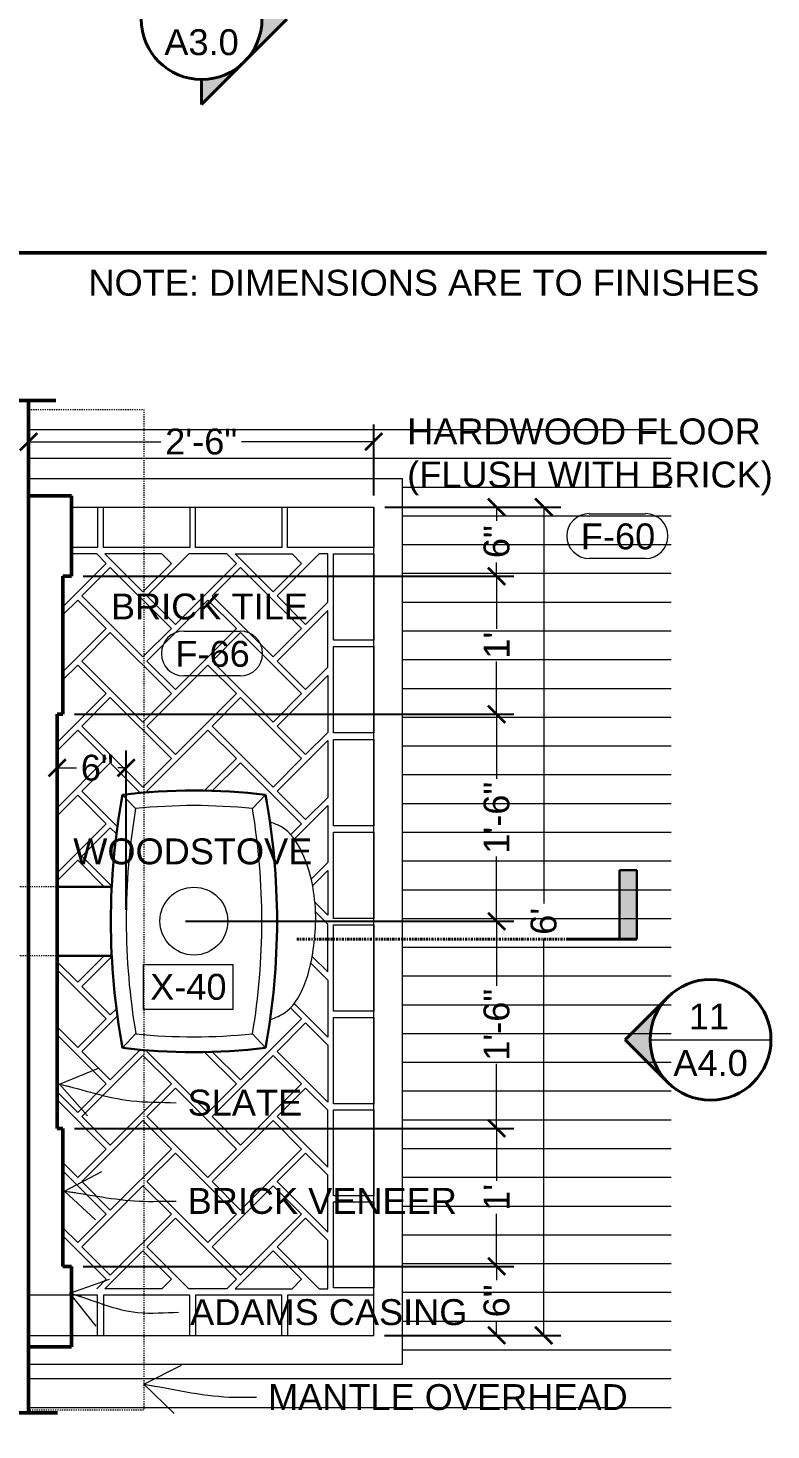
# Model space of a CAD drawing. Header units: inches. Extents: x -4969 to 16721, y 2489 to 24693.
# Drawn here: x 1153.6 to 1218.2, y 3778.8 to 3900.7 of the extents above; entities that cross this region are included whole.
import ezdxf

# ---------------------------------------------------------------- set-up
doc = ezdxf.new("R2010")
doc.units = ezdxf.units.IN
doc.header["$MEASUREMENT"] = 0
doc.linetypes.add('CENTER', pattern=[2, 1.25, -0.25, 0.25, -0.25])
doc.linetypes.add('DASHED2', pattern=[0.375, 0.25, -0.125])
doc.layers.get('0').update_dxf_attribs({"lineweight": 5})
for name, color, linetype, lineweight in [('1', 1, 'Continuous', 9), ('2', 6, 'Continuous', 20), ('3', 3, 'Continuous', 30), ('5', 4, 'Continuous', 50), ('A-DIMSx', 7, 'Continuous', 9), ('A-LINK', 7, 'Continuous', 40), ('A-SYMB', 7, 'Continuous', 20), ('A-TEXTx', 7, 'Continuous', 20)]:
    doc.layers.add(name, color=color, linetype=linetype, lineweight=lineweight)
doc.styles.get("Standard").update_dxf_attribs({"font": 'Arial.ttf'})
doc.dimstyles.get("Standard").update_dxf_attribs({"dimtxt": 3, "dimasz": 2, "dimexe": 0.03125, "dimexo": 0.0625, "dimgap": 0.03125, "dimtad": 0, "dimtoh": 1, "dimdec": 4, "dimlfac": 0.99985, "dimzin": 0, "dimdsep": 46, "dimlunit": 4, "dimtxsty": 'Standard', "dimblk": 'ARCHTICK', "dimblk1": 'ARCHTICK', "dimblk2": 'ARCHTICK', "dimcen": 0.09, "dimclrt": 256, "dimadec": 0, "dimazin": 0, "dimtfac": 1, "dimtdec": 4, "dimtofl": 0, "dimtmove": 0, "dimatfit": 3, "dimfxl": 1, "dimtolj": 1, "dimtzin": 0, "dimarcsym": 0})

# ---------------------------------------------------------------- blocks, each defined once
blk = doc.blocks.new('Woodstove Jotul F3 Plan')
at = {"layer": '1'}
for p, q in [((9529.12, 380.67), (9527.91, 381.81)), ((9548.71, 380.67), (9549.91, 381.81)), ((9527.91, 369.37), (9529.12, 370.51)), ((9548.71, 370.51), (9549.91, 369.37))]:
    blk.add_line(p, q, dxfattribs=at)
blk.add_circle((9538.93, 375.6), 2.95, dxfattribs=at)
blk.add_open_spline([(9530.36, 368.94), (9530.54, 368.5), (9530.94, 367.48), (9532.93, 365.95), (9535.66, 365.28), (9538.76, 364.94), (9541.78, 365.12), (9544.73, 365.95), (9546.98, 367.4), (9547.4, 368.61), (9547.52, 368.94)], degree=3, knots=[0, 0, 0, 0, 1.420534, 3.233125, 7.214587, 9.701964, 12.596585, 16.203253, 18.971369, 20.008624, 20.008624, 20.008624, 20.008624], dxfattribs=at)
at = {"layer": '2'}
for centre, radius, start, end in [((9538.99, 323.22), 58.26, 80.396, 99.7565), ((9577.95, 375.65), 49.08, 174.1354, 186.0181), ((9498.11, 375.59), 50.86, 354.2677, 5.7323), ((9538.91, 428.85), 59.16, 260.4828, 279.5306)]:
    blk.add_arc(centre, radius, start, end, dxfattribs=at)
at = {"layer": '3'}
for centre, radius, start, end in [((9538.91, 321.81), 61, 79.6111, 100.3889), ((9579.29, 375.59), 51.75, 173.0983, 186.9017), ((9498.15, 375.59), 52.13, 353.149, 6.851), ((9538.91, 429.37), 61, 259.6111, 280.3889)]:
    blk.add_arc(centre, radius, start, end, dxfattribs=at)
blk = doc.blocks.new('_ArchTick')
at = {"color": 0, "linetype": 'ByBlock', "lineweight": 0, "const_width": 0.15}
blk.add_lwpolyline([(-0.5, -0.5), (0.5, 0.5)], dxfattribs=at)
blk = doc.blocks.new('*D74')
at = {"layer": 'A-DIMSx', "color": 0, "lineweight": -2, "ltscale": 0.1, "transparency": 16777216}
for p, q in [((1153.66, 3860.03), (1153.66, 3866.22)), ((1183.66, 3860.03), (1183.66, 3866.22))]:
    blk.add_line(p, q, dxfattribs=at)
at = {"layer": 'A-DIMSx', "color": 0, "lineweight": 5, "ltscale": 0.1, "transparency": 16777216}
for p, q in [((1153.66, 3864.72), (1165.15, 3864.72)), ((1183.66, 3864.72), (1172.17, 3864.72))]:
    blk.add_line(p, q, dxfattribs=at)
at = {"layer": 'Defpoints', "color": 0, "ltscale": 0.1, "transparency": 16777216}
for p in [(1183.66, 3864.72), (1153.66, 3859.03), (1183.66, 3859.03)]:
    blk.add_point(p, dxfattribs=at)
at = {"layer": 'A-DIMSx', "color": 0, "lineweight": 5, "ltscale": 0.1, "transparency": 16777216, "xscale": 1.5, "yscale": 1.5, "zscale": 1.5, "rotation": 180}
blk.add_blockref('_ArchTick', (1153.66, 3864.72), dxfattribs=at)
at = {"layer": 'A-DIMSx', "color": 0, "lineweight": 5, "ltscale": 0.1, "transparency": 16777216, "xscale": 1.5, "yscale": 1.5, "zscale": 1.5}
blk.add_blockref('_ArchTick', (1183.66, 3864.72), dxfattribs=at)
at = {"layer": 'A-DIMSx', "ltscale": 0.1, "transparency": 16777216, "insert": (1168.66, 3864.72), "char_height": 2.25, "attachment_point": 5}
blk.add_mtext('\\A1;2\'-6"', dxfattribs=at)
blk = doc.blocks.new('*D214')
at = {"layer": 'A-DIMSx', "color": 0, "lineweight": -2, "ltscale": 0.1, "transparency": 16777216}
for p, q in [((1184.63, 3859.03), (1199.93, 3859.03)), ((1184.6, 3787.03), (1199.93, 3787.03))]:
    blk.add_line(p, q, dxfattribs=at)
at = {"layer": 'A-DIMSx', "color": 0, "lineweight": 5, "ltscale": 0.1, "transparency": 16777216}
for p, q in [((1198.43, 3859.03), (1198.43, 3824.57)), ((1198.43, 3787.03), (1198.43, 3821.49))]:
    blk.add_line(p, q, dxfattribs=at)
at = {"layer": 'Defpoints', "color": 0, "ltscale": 0.1, "transparency": 16777216}
for p in [(1183.63, 3859.03), (1183.6, 3787.03), (1198.43, 3787.03)]:
    blk.add_point(p, dxfattribs=at)
at = {"layer": 'A-DIMSx', "color": 0, "lineweight": 5, "ltscale": 0.1, "transparency": 16777216, "xscale": 1.5, "yscale": 1.5, "zscale": 1.5}
for p, rotation in [((1198.43, 3859.03), 90), ((1198.43, 3787.03), 270)]:
    blk.add_blockref('_ArchTick', p, dxfattribs=dict(at, rotation=rotation))
at = {"layer": 'A-DIMSx', "ltscale": 0.1, "transparency": 16777216, "insert": (1198.43, 3823.03), "char_height": 2.25, "attachment_point": 5, "rotation": 90}
blk.add_mtext("\\A1;6'", dxfattribs=at)
blk = doc.blocks.new('*D223')
at = {"layer": 'A-DIMSx', "color": 0, "lineweight": -2, "ltscale": 0.1, "transparency": 16777216}
for p, q in [((1167.31, 3823.03), (1195.84, 3823.03)), ((1157.64, 3805.03), (1195.84, 3805.03))]:
    blk.add_line(p, q, dxfattribs=at)
at = {"layer": 'A-DIMSx', "color": 0, "lineweight": 5, "ltscale": 0.1, "transparency": 16777216}
for p, q in [((1194.34, 3823.03), (1194.34, 3817.41)), ((1194.34, 3805.03), (1194.34, 3810.65))]:
    blk.add_line(p, q, dxfattribs=at)
at = {"layer": 'Defpoints', "color": 0, "ltscale": 0.1, "transparency": 16777216}
for p in [(1166.31, 3823.03), (1194.34, 3823.03), (1156.64, 3805.03)]:
    blk.add_point(p, dxfattribs=at)
at = {"layer": 'A-DIMSx', "color": 0, "lineweight": 5, "ltscale": 0.1, "transparency": 16777216, "xscale": 1.5, "yscale": 1.5, "zscale": 1.5}
for p, rotation in [((1194.34, 3823.03), 90), ((1194.34, 3805.03), 270)]:
    blk.add_blockref('_ArchTick', p, dxfattribs=dict(at, rotation=rotation))
at = {"layer": 'A-DIMSx', "ltscale": 0.1, "transparency": 16777216, "insert": (1194.34, 3814.03), "char_height": 2.25, "attachment_point": 5, "rotation": 90}
blk.add_mtext('\\A1;1\'-6"', dxfattribs=at)
blk = doc.blocks.new('*D224')
at = {"layer": 'A-DIMSx', "color": 0, "lineweight": -2, "ltscale": 0.1, "transparency": 16777216}
for p, q in [((1157.64, 3841.03), (1195.84, 3841.03)), ((1167.31, 3823.03), (1195.84, 3823.03))]:
    blk.add_line(p, q, dxfattribs=at)
at = {"layer": 'A-DIMSx', "color": 0, "lineweight": 5, "ltscale": 0.1, "transparency": 16777216}
for p, q in [((1194.34, 3841.03), (1194.34, 3835.41)), ((1194.34, 3823.03), (1194.34, 3828.65))]:
    blk.add_line(p, q, dxfattribs=at)
at = {"layer": 'Defpoints', "color": 0, "ltscale": 0.1, "transparency": 16777216}
for p in [(1156.64, 3841.03), (1194.34, 3841.03), (1166.31, 3823.03)]:
    blk.add_point(p, dxfattribs=at)
at = {"layer": 'A-DIMSx', "color": 0, "lineweight": 5, "ltscale": 0.1, "transparency": 16777216, "xscale": 1.5, "yscale": 1.5, "zscale": 1.5}
for p, rotation in [((1194.34, 3841.03), 90), ((1194.34, 3823.03), 270)]:
    blk.add_blockref('_ArchTick', p, dxfattribs=dict(at, rotation=rotation))
at = {"layer": 'A-DIMSx', "ltscale": 0.1, "transparency": 16777216, "insert": (1194.34, 3832.03), "char_height": 2.25, "attachment_point": 5, "rotation": 90}
blk.add_mtext('\\A1;1\'-6"', dxfattribs=at)
blk = doc.blocks.new('Section Tail 1a')
at = {"layer": 'A-LINK', "lineweight": 5, "ltscale": 0.1}
blk.add_hatch(color=152, dxfattribs=at).paths.add_polyline_path([(5.4248, 3.0938), (5.4248, 3.1563), (5.1748, 3.1563), (5.1748, 3.0938)])
at = {"layer": 'A-LINK', "color": 152, "linetype": 'Continuous', "lineweight": 30, "ltscale": 0.1}
for p, q in [((5.4248, 3.1563), (5.1748, 3.1563)), ((5.1748, 3.0938), (5.1748, 3.1563)), ((5.4248, 3.0938), (5.1748, 3.0938))]:
    blk.add_line(p, q, dxfattribs=at)
at = {"layer": 'A-LINK', "color": 152, "linetype": 'Continuous', "ltscale": 0.1}
blk.add_line((5.4248, 2.9063), (5.4248, 3.1563), dxfattribs=at)
blk = doc.blocks.new('CALLOUT - EQUIPMENT')
at = {"layer": 'A-SYMB', "lineweight": 20, "ltscale": 0.1}
for p, q in [((6507.92, 5642.87), (6523.51, 5642.87)), ((6507.92, 5635.08), (6507.92, 5642.87)), ((6523.51, 5635.08), (6523.51, 5642.87)), ((6523.51, 5635.08), (6507.92, 5635.08))]:
    blk.add_line(p, q, dxfattribs=at)
blk = doc.blocks.new('CALLOUT - FINISHES')
at = {"layer": 'A-SYMB', "lineweight": 20, "ltscale": 0.1}
for p, q in [((6510.71, 5650.46), (6520.5, 5650.46)), ((6520.5, 5642.67), (6510.71, 5642.67))]:
    blk.add_line(p, q, dxfattribs=at)
for centre, start, end in [((6510.71, 5646.57), 90, 270), ((6520.5, 5646.57), 270, 90)]:
    blk.add_arc(centre, 3.9, start, end, dxfattribs=at)
blk = doc.blocks.new('*D329')
at = {"layer": 'A-DIMSx', "color": 0, "lineweight": -2, "ltscale": 0.1, "transparency": 16777216}
for p, q in [((1158.39, 3853.03), (1195.84, 3853.03)), ((1157.64, 3841.03), (1195.84, 3841.03))]:
    blk.add_line(p, q, dxfattribs=at)
at = {"layer": 'A-DIMSx', "color": 0, "lineweight": 5, "ltscale": 0.1, "transparency": 16777216}
for p, q in [((1194.34, 3853.03), (1194.34, 3848.46)), ((1194.34, 3841.03), (1194.34, 3845.6))]:
    blk.add_line(p, q, dxfattribs=at)
at = {"layer": 'Defpoints', "color": 0, "ltscale": 0.1, "transparency": 16777216}
for p in [(1157.39, 3853.03), (1194.34, 3853.03), (1156.64, 3841.03)]:
    blk.add_point(p, dxfattribs=at)
at = {"layer": 'A-DIMSx', "color": 0, "lineweight": 5, "ltscale": 0.1, "transparency": 16777216, "xscale": 1.5, "yscale": 1.5, "zscale": 1.5}
for p, rotation in [((1194.34, 3853.03), 90), ((1194.34, 3841.03), 270)]:
    blk.add_blockref('_ArchTick', p, dxfattribs=dict(at, rotation=rotation))
at = {"layer": 'A-DIMSx', "ltscale": 0.1, "transparency": 16777216, "insert": (1194.34, 3847.03), "char_height": 2.25, "attachment_point": 5, "rotation": 90}
blk.add_mtext("\\A1;1'", dxfattribs=at)
blk = doc.blocks.new('*D330')
at = {"layer": 'A-DIMSx', "color": 0, "lineweight": -2, "ltscale": 0.1, "transparency": 16777216}
for p, q in [((1184.66, 3859.03), (1195.84, 3859.03)), ((1158.39, 3853.03), (1195.84, 3853.03))]:
    blk.add_line(p, q, dxfattribs=at)
at = {"layer": 'A-DIMSx', "color": 0, "lineweight": 5, "ltscale": 0.1, "transparency": 16777216}
for p, q in [((1194.34, 3859.03), (1194.34, 3857.83)), ((1194.34, 3853.03), (1194.34, 3854.23))]:
    blk.add_line(p, q, dxfattribs=at)
at = {"layer": 'Defpoints', "color": 0, "ltscale": 0.1, "transparency": 16777216}
for p in [(1183.66, 3859.03), (1194.34, 3859.03), (1157.39, 3853.03)]:
    blk.add_point(p, dxfattribs=at)
at = {"layer": 'A-DIMSx', "color": 0, "lineweight": 5, "ltscale": 0.1, "transparency": 16777216, "xscale": 1.5, "yscale": 1.5, "zscale": 1.5}
for p, rotation in [((1194.34, 3859.03), 90), ((1194.34, 3853.03), 270)]:
    blk.add_blockref('_ArchTick', p, dxfattribs=dict(at, rotation=rotation))
at = {"layer": 'A-DIMSx', "ltscale": 0.1, "transparency": 16777216, "insert": (1194.34, 3856.03), "char_height": 2.25, "attachment_point": 5, "rotation": 90}
blk.add_mtext('\\A1;6"', dxfattribs=at)
blk = doc.blocks.new('*D331')
at = {"layer": 'A-DIMSx', "color": 0, "lineweight": -2, "ltscale": 0.1, "transparency": 16777216}
for p, q in [((1157.64, 3805.03), (1195.84, 3805.03)), ((1158.39, 3793.03), (1195.84, 3793.03))]:
    blk.add_line(p, q, dxfattribs=at)
at = {"layer": 'A-DIMSx', "color": 0, "lineweight": 5, "ltscale": 0.1, "transparency": 16777216}
for p, q in [((1194.34, 3805.03), (1194.34, 3800.46)), ((1194.34, 3793.03), (1194.34, 3797.6))]:
    blk.add_line(p, q, dxfattribs=at)
at = {"layer": 'Defpoints', "color": 0, "ltscale": 0.1, "transparency": 16777216}
for p in [(1156.64, 3805.03), (1157.39, 3793.03), (1194.34, 3793.03)]:
    blk.add_point(p, dxfattribs=at)
at = {"layer": 'A-DIMSx', "color": 0, "lineweight": 5, "ltscale": 0.1, "transparency": 16777216, "xscale": 1.5, "yscale": 1.5, "zscale": 1.5}
for p, rotation in [((1194.34, 3805.03), 90), ((1194.34, 3793.03), 270)]:
    blk.add_blockref('_ArchTick', p, dxfattribs=dict(at, rotation=rotation))
at = {"layer": 'A-DIMSx', "ltscale": 0.1, "transparency": 16777216, "insert": (1194.34, 3799.03), "char_height": 2.25, "attachment_point": 5, "rotation": 90}
blk.add_mtext("\\A1;1'", dxfattribs=at)
blk = doc.blocks.new('*D332')
at = {"layer": 'A-DIMSx', "color": 0, "lineweight": -2, "ltscale": 0.1, "transparency": 16777216}
for p, q in [((1158.39, 3793.03), (1195.84, 3793.03)), ((1184.66, 3787.03), (1195.84, 3787.03))]:
    blk.add_line(p, q, dxfattribs=at)
at = {"layer": 'A-DIMSx', "color": 0, "lineweight": 5, "ltscale": 0.1, "transparency": 16777216}
for p, q in [((1194.34, 3793.03), (1194.34, 3791.83)), ((1194.34, 3787.03), (1194.34, 3788.23))]:
    blk.add_line(p, q, dxfattribs=at)
at = {"layer": 'Defpoints', "color": 0, "ltscale": 0.1, "transparency": 16777216}
for p in [(1157.39, 3793.03), (1183.66, 3787.03), (1194.34, 3787.03)]:
    blk.add_point(p, dxfattribs=at)
at = {"layer": 'A-DIMSx', "color": 0, "lineweight": 5, "ltscale": 0.1, "transparency": 16777216, "xscale": 1.5, "yscale": 1.5, "zscale": 1.5}
for p, rotation in [((1194.34, 3793.03), 90), ((1194.34, 3787.03), 270)]:
    blk.add_blockref('_ArchTick', p, dxfattribs=dict(at, rotation=rotation))
at = {"layer": 'A-DIMSx', "ltscale": 0.1, "transparency": 16777216, "insert": (1194.34, 3790.03), "char_height": 2.25, "attachment_point": 5, "rotation": 90}
blk.add_mtext('\\A1;6"', dxfattribs=at)
blk = doc.blocks.new('*D336')
at = {"layer": 'A-DIMSx', "color": 0, "lineweight": -2, "ltscale": 0.1, "transparency": 16777216}
for p, q in [((1156.14, 3827.03), (1156.14, 3837.87)), ((1162.14, 3824.03), (1162.14, 3837.87))]:
    blk.add_line(p, q, dxfattribs=at)
at = {"layer": 'A-DIMSx', "color": 0, "lineweight": 5, "ltscale": 0.1, "transparency": 16777216}
for p, q in [((1156.14, 3836.37), (1157.83, 3836.37)), ((1162.14, 3836.37), (1161.43, 3836.37))]:
    blk.add_line(p, q, dxfattribs=at)
at = {"layer": 'Defpoints', "color": 0, "ltscale": 0.1, "transparency": 16777216}
for p in [(1156.14, 3836.37), (1156.14, 3826.03), (1162.14, 3823.03)]:
    blk.add_point(p, dxfattribs=at)
at = {"layer": 'A-DIMSx', "color": 0, "lineweight": 5, "ltscale": 0.1, "transparency": 16777216, "xscale": 1.5, "yscale": 1.5, "zscale": 1.5, "rotation": 180}
blk.add_blockref('_ArchTick', (1156.14, 3836.37), dxfattribs=at)
at = {"layer": 'A-DIMSx', "color": 0, "lineweight": 5, "ltscale": 0.1, "transparency": 16777216, "xscale": 1.5, "yscale": 1.5, "zscale": 1.5}
blk.add_blockref('_ArchTick', (1162.14, 3836.37), dxfattribs=at)
at = {"layer": 'A-DIMSx', "ltscale": 0.1, "transparency": 16777216, "insert": (1159.63, 3836.37), "char_height": 2.25, "attachment_point": 5}
blk.add_mtext('\\A1;6"', dxfattribs=at)
blk = doc.blocks.new('Elevation Callout - 1')
at = {"layer": 'A-LINK', "ltscale": 0.1}
blk.add_hatch(color=152, dxfattribs=at).paths.add_polyline_path([(2031.59, 7377.65), (2039.01, 7370.23), (2046.43, 7377.65, -0.198912), (2039.01, 7374.58, -0.198912)])
at = {"layer": 'A-LINK', "color": 152, "ltscale": 0.1}
for q in [(2031.59, 7377.65), (2046.43, 7377.65)]:
    blk.add_line((2039.01, 7370.23), q, dxfattribs=at)
blk.add_circle((2039.01, 7385.08), 10.5, dxfattribs=at)
blk = doc.blocks.new('Section Callout')
at = {"layer": 'A-LINK', "ltscale": 0.1}
h = blk.add_hatch(color=152, dxfattribs=at)
h.paths.add_polyline_path([(1891.06, 7392.5), (1883.64, 7385.08), (1891.06, 7377.65, -0.198912), (1887.98, 7385.08, -0.198912)])
h.paths.add_polyline_path([(1898.48, 7399.92), (1891.06, 7392.5, -0.198912), (1898.48, 7395.58)])
h.paths.add_polyline_path([(1891.06, 7377.65), (1898.48, 7370.23), (1898.48, 7374.58, -0.198912)])
at = {"layer": 'A-LINK', "color": 152, "ltscale": 0.1}
for p, q in [((1883.64, 7385.08), (1898.48, 7399.92)), ((1898.48, 7399.92), (1898.48, 7395.58)), ((1883.64, 7385.08), (1898.48, 7370.23)), ((1898.48, 7374.58), (1898.48, 7370.23)), ((1898.48, 7370.23), (1898.48, 7355.49))]:
    blk.add_line(p, q, dxfattribs=at)
blk.add_circle((1898.48, 7385.08), 10.5, dxfattribs=at)

msp = doc.modelspace()

# ---------------------------------------------------------------- linework, layer by layer
at = {"layer": '1', "ltscale": 0.25}
for p, q in [((1153.6621639, 3865.7783322), (1209.5144085, 3865.7783322)), ((1153.6621639, 3863.2783322), (1209.5144085, 3863.2783322)), ((1186.1621639, 3860.7783322), (1209.5144085, 3860.7783322)), ((1186.1621639, 3858.2783322), (1209.5144085, 3858.2783322)), ((1186.1621639, 3855.7783322), (1209.5144085, 3855.7783322)), ((1186.1621639, 3853.2783322), (1209.5144085, 3853.2783322)), ((1186.1621639, 3850.7783322), (1209.5144085, 3850.7783322)), ((1186.1621639, 3848.2783322), (1209.5144085, 3848.2783322)), ((1186.1621639, 3845.7783322), (1209.5144085, 3845.7783322)), ((1186.1621639, 3843.2783322), (1209.5144085, 3843.2783322)), ((1186.1621639, 3840.7783322), (1209.5144085, 3840.7783322)), ((1186.1621639, 3838.2783322), (1209.5144085, 3838.2783322)), ((1186.1621639, 3835.7783322), (1209.5144085, 3835.7783322)), ((1186.1621639, 3833.2783322), (1209.5144085, 3833.2783322)), ((1186.1621639, 3830.7783322), (1209.5144085, 3830.7783322)), ((1186.1621639, 3828.2783322), (1209.5144085, 3828.2783322)), ((1186.1621639, 3825.7783322), (1209.5144085, 3825.7783322)), ((1179.6621639, 3822.7845556), (1178.5509699, 3823.8957496)), ((1186.1621639, 3823.2783322), (1209.5144085, 3823.2783322)), ((1179.6621639, 3818.6259477), (1179.6621639, 3822.7845556)), ((1186.1621639, 3820.7783322), (1209.5144085, 3820.7783322)), ((1186.1621639, 3818.2783322), (1209.5144085, 3818.2783322)), ((1186.1621639, 3815.7783322), (1209.5144085, 3815.7783322)), ((1186.1621639, 3813.2783322), (1209.5144085, 3813.2783322)), ((1186.1621639, 3810.7783322), (1209.5144085, 3810.7783322)), ((1186.1621639, 3808.2783322), (1209.5144085, 3808.2783322)), ((1186.1621639, 3805.7783322), (1209.5144085, 3805.7783322)), ((1186.1621639, 3803.2783322), (1209.5144085, 3803.2783322)), ((1186.1621639, 3800.7783322), (1209.5144085, 3800.7783322)), ((1186.1621639, 3798.2783322), (1209.5144085, 3798.2783322)), ((1186.1621639, 3795.7783322), (1209.5144085, 3795.7783322)), ((1186.1621639, 3793.2783322), (1209.5144085, 3793.2783322)), ((1186.1621639, 3790.7783322), (1209.5144085, 3790.7783322)), ((1186.1621639, 3788.2783322), (1209.5144085, 3788.2783322)), ((1186.1621639, 3785.7783322), (1209.5144085, 3785.7783322)), ((1153.6621639, 3783.2783322), (1209.5144085, 3783.2783322)), ((1153.6621639, 3780.7783322), (1209.5144085, 3780.7783322))]:
    msp.add_line(p, q, dxfattribs=at)
at = {"layer": '1'}
for p, q in [((1153.6621639, 3861.5283322), (1186.1621639, 3861.5283322)), ((1186.1621639, 3784.5283322), (1186.1621639, 3861.5283322)), ((1153.6621639, 3784.5283322), (1186.1621639, 3784.5283322))]:
    msp.add_line(p, q, dxfattribs=at)
at = {"layer": '1', "ltscale": 0.25}
for points in [[(1157.6621639, 3859.0283322), (1159.6621639, 3859.0283322), (1159.6621639, 3855.5283322), (1157.3915074, 3855.5283322)], [(1160.1621639, 3859.0283322), (1167.6621639, 3859.0283322), (1167.6621639, 3855.5283322), (1160.1621639, 3855.5283322), (1160.1621639, 3859.0283322)], [(1168.1621639, 3859.0283322), (1175.6621639, 3859.0283322), (1175.6621639, 3855.5283322), (1168.1621639, 3855.5283322), (1168.1621639, 3859.0283322)], [(1176.1621639, 3859.0283322), (1183.6621639, 3859.0283322), (1183.6621639, 3855.5283322), (1176.1621639, 3855.5283322), (1176.1621639, 3859.0283322)], [(1156.6415074, 3850.3720009), (1160.410537, 3854.1410305), (1159.5857354, 3854.9658322)], [(1159.5857354, 3854.9658322), (1157.3915074, 3854.9658322)], [(1165.2425897, 3854.9658322), (1160.2932811, 3854.9658322), (1163.5925176, 3851.6661568), (1166.0673913, 3854.1410305), (1165.2425897, 3854.9658322)], [(1170.8994439, 3854.9658322), (1167.5992997, 3854.9658322), (1163.9460709, 3851.3126034), (1166.4209447, 3848.8377297), (1171.7242455, 3854.1410305), (1170.8994439, 3854.9658322)], [(1176.5562982, 3854.9658322), (1177.3810998, 3854.1410305), (1174.9062261, 3851.6661568), (1171.6065507, 3854.9658322), (1176.5562982, 3854.9658322)], [(1179.6621639, 3854.9658322), (1178.9130082, 3854.9658322), (1175.2597794, 3851.3126034), (1177.7346532, 3848.8377297), (1179.6621639, 3850.7652404), (1179.6621639, 3854.9658322)], [(1183.6621639, 3854.9658322), (1183.6621639, 3847.4658322), (1180.1621639, 3847.4658322), (1180.1621639, 3854.9658322), (1183.6621639, 3854.9658322)], [(1163.5925176, 3846.0093025), (1158.2892167, 3851.3126034), (1160.7640904, 3853.7874771), (1166.0673913, 3848.4841763), (1163.5925176, 3846.0093025)], [(1174.9062261, 3846.0093025), (1169.6029252, 3851.3126034), (1172.0777989, 3853.7874771), (1177.3810998, 3848.4841763), (1174.9062261, 3846.0093025)], [(1175.2597794, 3851.3126034), (1177.7346532, 3848.8377297)], [(1156.6415074, 3849.6648941), (1157.9356633, 3850.95905), (1160.410537, 3848.4841763)], [(1171.7242455, 3848.4841763), (1166.4209447, 3843.1808754), (1163.9460709, 3845.6557492), (1169.2493718, 3850.95905), (1171.7242455, 3848.4841763)], [(1175.2597794, 3845.6557492), (1177.7346532, 3843.1808754), (1179.6621639, 3845.1083862), (1179.6621639, 3850.0581336), (1175.2597794, 3845.6557492)], [(1160.410537, 3848.4841763), (1156.6415074, 3844.7151467)], [(1163.5925176, 3840.3524483), (1158.2892167, 3845.6557492), (1160.7640904, 3848.1306229), (1166.0673913, 3842.827322), (1163.5925176, 3840.3524483)], [(1174.9062261, 3840.3524483), (1169.6029252, 3845.6557492), (1172.0777989, 3848.1306229), (1177.3810998, 3842.827322), (1174.9062261, 3840.3524483)], [(1183.6621639, 3846.9033322), (1183.6621639, 3839.4033322), (1180.1621639, 3839.4033322), (1180.1621639, 3846.9033322), (1183.6621639, 3846.9033322)], [(1156.6415074, 3844.0080399), (1157.9356633, 3845.3021958), (1160.410537, 3842.827322)], [(1171.7242455, 3842.827322), (1166.4209447, 3837.5240212), (1163.9460709, 3839.9988949), (1169.2493718, 3845.3021958), (1171.7242455, 3842.827322)], [(1179.6621639, 3844.4012794), (1179.6621639, 3839.4515319), (1177.7346532, 3837.5240212), (1175.2597794, 3839.9988949), (1179.6621639, 3844.4012794)], [(1160.410537, 3842.827322), (1156.1415074, 3838.5582924)], [(1163.5925176, 3834.695594), (1158.2892167, 3839.9988949), (1160.7640904, 3842.4737686), (1166.0673913, 3837.1704678), (1163.5925176, 3834.695594)], [(1174.9062261, 3834.695594), (1169.6029252, 3839.9988949), (1172.0777989, 3842.4737686), (1177.3810998, 3837.1704678), (1174.9062261, 3834.695594)], [(1156.1415074, 3837.8511856), (1157.9356633, 3839.6453415), (1160.410537, 3837.1704678)], [(1164.0762451, 3834.2118665), (1163.9460709, 3834.3420407), (1169.2493718, 3839.6453415), (1171.7242455, 3837.1704678)], [(1179.6621639, 3838.7444251), (1179.6621639, 3833.7946777), (1177.7346532, 3831.8671669), (1175.2597794, 3834.3420407), (1179.6621639, 3838.7444251)], [(1183.6621639, 3838.8408322), (1183.6621639, 3831.3408322), (1180.1621639, 3831.3408322), (1180.1621639, 3838.8408322), (1183.6621639, 3838.8408322)], [(1160.410537, 3837.1704678), (1156.1415074, 3832.9014382)], [(1161.3759264, 3831.255331), (1158.2892167, 3834.3420407), (1160.7640904, 3836.8169144), (1163.4288181, 3834.1521868)], [(1171.7242455, 3837.1704678), (1168.9552274, 3834.4014496)], [(1169.6520939, 3834.3912094), (1172.0777989, 3836.8169144), (1177.3810998, 3831.5136135), (1176.4386186, 3830.5711324)], [(1156.1415074, 3832.1943314), (1157.9356633, 3833.9884873), (1160.410537, 3831.5136135)], [(1176.752149, 3830.1775559), (1179.6621639, 3833.0875709), (1179.6621639, 3828.1378234), (1178.2391799, 3826.7148393)], [(1160.410537, 3831.5136135), (1156.1415074, 3827.2445839)], [(1160.9428556, 3826.0315475), (1158.2892167, 3828.6851864), (1160.7640904, 3831.1600601), (1161.2941306, 3830.63002)], [(1183.6621639, 3830.7783322), (1183.6621639, 3823.2783322), (1180.1621639, 3823.2783322), (1180.1621639, 3830.7783322), (1183.6621639, 3830.7783322)], [(1156.1415074, 3826.5374771), (1157.9356633, 3828.331633), (1160.2357488, 3826.0315475)], [(1178.349618, 3826.1181707), (1179.6629187, 3827.4314714), (1179.6621639, 3823.5756951), (1178.5749355, 3824.6629236)], [(1183.6621639, 3822.7158322), (1183.6621639, 3815.2158322), (1180.1621639, 3815.2158322), (1180.1621639, 3822.7158322), (1183.6621639, 3822.7158322)], [(1156.1415074, 3819.5191872), (1157.9356633, 3817.7250313), (1160.2357488, 3820.0251168)], [(1160.8954033, 3819.9776645), (1158.2892167, 3817.3714779), (1160.7640904, 3814.8966042), (1161.2946995, 3815.4272132)], [(1178.1933342, 3819.3876706), (1179.6621639, 3817.9188409), (1179.6621639, 3812.9690934), (1176.7470712, 3815.8841861)], [(1178.3070361, 3819.9810755), (1179.6621639, 3818.6259477)], [(1160.410537, 3814.5430508), (1156.1415074, 3818.8120804)], [(1156.1415074, 3813.8623329), (1157.9356633, 3812.068177), (1160.410537, 3814.5430508)], [(1161.3765372, 3814.8019442), (1158.2892167, 3811.7146237), (1160.7640904, 3809.2397499), (1163.4288181, 3811.9044775)], [(1169.6520939, 3811.6654549), (1172.0777989, 3809.2397499), (1177.3810998, 3814.5430508), (1176.4208683, 3815.5032823)], [(1183.6621639, 3814.6533322), (1183.6621639, 3807.1533322), (1180.1621639, 3807.1533322), (1180.1621639, 3814.6533322), (1183.6621639, 3814.6533322)], [(1175.2597794, 3811.7146237), (1177.7346532, 3814.1894974), (1179.6621639, 3812.2619866), (1179.6621639, 3807.3122392), (1175.2597794, 3811.7146237)], [(1160.410537, 3808.8861965), (1156.1415074, 3813.1552261)], [(1163.5925176, 3811.3610703), (1158.2892167, 3806.0577694), (1160.7640904, 3803.5828957), (1166.0673913, 3808.8861965), (1163.5925176, 3811.3610703)], [(1164.0762451, 3811.8447978), (1163.9460709, 3811.7146237), (1169.2493718, 3806.4113228), (1171.7242455, 3808.8861965)], [(1171.7242455, 3808.8861965), (1168.9552274, 3811.6552147)], [(1174.9062261, 3811.3610703), (1169.6029252, 3806.0577694), (1172.0777989, 3803.5828957), (1177.3810998, 3808.8861965), (1174.9062261, 3811.3610703)], [(1156.1415074, 3808.2054787), (1157.9356633, 3806.4113228), (1160.410537, 3808.8861965)], [(1171.7242455, 3803.2293423), (1166.4209447, 3808.5326431), (1163.9460709, 3806.0577694), (1169.2493718, 3800.7544685), (1171.7242455, 3803.2293423)], [(1179.6621639, 3806.6051324), (1177.7346532, 3808.5326431), (1175.2597794, 3806.0577694), (1179.6621639, 3801.6553849), (1179.6621639, 3806.6051324)], [(1160.410537, 3803.2293423), (1156.1415074, 3807.4983719)], [(1183.6621639, 3806.6533322), (1183.6621639, 3799.1533322), (1180.1621639, 3799.1533322), (1180.1621639, 3806.6533322), (1183.6621639, 3806.6533322)], [(1163.5925176, 3805.704216), (1158.2892167, 3800.4009152), (1160.7640904, 3797.9260414), (1166.0673913, 3803.2293423), (1163.5925176, 3805.704216)], [(1174.9062261, 3805.704216), (1169.6029252, 3800.4009152), (1172.0777989, 3797.9260414), (1177.3810998, 3803.2293423), (1174.9062261, 3805.704216)], [(1156.6415074, 3802.0486244), (1157.9356633, 3800.7544685), (1160.410537, 3803.2293423)], [(1171.7242455, 3797.572488), (1166.4209447, 3802.8757889), (1163.9460709, 3800.4009152), (1169.2493718, 3795.0976143), (1171.7242455, 3797.572488)], [(1179.6621639, 3800.9482781), (1177.7346532, 3802.8757889), (1175.2597794, 3800.4009152), (1179.6621639, 3795.9985307), (1179.6621639, 3800.9482781)], [(1160.410537, 3797.572488), (1156.6415074, 3801.3415176)], [(1163.5925176, 3800.0473618), (1158.2892167, 3794.7440609), (1160.7640904, 3792.2691872), (1166.0673913, 3797.572488), (1163.5925176, 3800.0473618)], [(1174.9062261, 3800.0473618), (1169.6029252, 3794.7440609), (1172.0777989, 3792.2691872), (1177.3810998, 3797.572488), (1174.9062261, 3800.0473618)], [(1183.6621639, 3798.6533322), (1183.6621639, 3791.1533322), (1180.1621639, 3791.1533322), (1180.1621639, 3798.6533322), (1183.6621639, 3798.6533322)], [(1156.6415074, 3796.3917702), (1157.9356633, 3795.0976143), (1160.410537, 3797.572488)], [(1170.8994439, 3791.0908322), (1167.5992997, 3791.0908322), (1163.9460709, 3794.7440609), (1166.4209447, 3797.2189346), (1171.7242455, 3791.9156338), (1170.8994439, 3791.0908322)], [(1179.6621639, 3791.0908322), (1179.6621639, 3795.2914239), (1177.7346532, 3797.2189346), (1175.2597794, 3794.7440609), (1178.9130082, 3791.0908322), (1179.6621639, 3791.0908322)], [(1156.6415074, 3795.6846634), (1160.410537, 3791.9156338), (1159.5857354, 3791.0908322)], [(1165.2425897, 3791.0908322), (1160.2932811, 3791.0908322), (1163.5925176, 3794.3905075), (1166.0673913, 3791.9156338), (1165.2425897, 3791.0908322)], [(1176.5562982, 3791.0908322), (1177.3810998, 3791.9156338), (1174.9062261, 3794.3905075), (1171.6065507, 3791.0908322), (1176.5562982, 3791.0908322)], [(1153.6621639, 3787.0283322), (1159.6621639, 3787.0283322), (1159.6621639, 3790.5283322), (1153.6621639, 3790.5283322)], [(1160.1621639, 3787.0283322), (1167.6621639, 3787.0283322), (1167.6621639, 3790.5283322), (1160.1621639, 3790.5283322), (1160.1621639, 3787.0283322)], [(1168.1621639, 3787.0283322), (1175.6621639, 3787.0283322), (1175.6621639, 3790.5283322), (1168.1621639, 3790.5283322), (1168.1621639, 3787.0283322)], [(1176.1621639, 3787.0283322), (1183.6621639, 3787.0283322), (1183.6621639, 3790.5283322), (1176.1621639, 3790.5283322), (1176.1621639, 3787.0283322)]]:
    msp.add_lwpolyline(points, dxfattribs=at)
at = {"layer": '2'}
for p, q in [((1157.3915074, 3859.0283322), (1183.6621639, 3859.0283322)), ((1157.3915074, 3787.0283322), (1183.6621639, 3787.0283322))]:
    msp.add_line(p, q, dxfattribs=at)
at = {"layer": '2', "ltscale": 0.1}
msp.add_line((1183.6621639, 3787.0283322), (1183.6621639, 3859.0283322), dxfattribs=at)
at = {"layer": '2', "linetype": 'DASHED2', "ltscale": 0.2}
for p, q in [((1156.6415074, 3826.0315475), (1143.9329406, 3826.0315475)), ((1156.6415074, 3820.0315475), (1143.9329406, 3820.0315475))]:
    msp.add_line(p, q, dxfattribs=at)
at = {"layer": '2', "color": 152, "ltscale": 0.1}
msp.add_line((1207.6818965, 3812.728205), (1218.1818968, 3812.728205), dxfattribs=at)
at = {"layer": '2', "linetype": 'DASHED2', "ltscale": 0.2, "flags": 128}
msp.add_lwpolyline([(1153.6621639, 3867.5280628), (1163.6618946, 3867.5280628), (1163.6618946, 3780.5286015), (1153.6621639, 3780.5286015)], dxfattribs=at)
at = {"layer": '3', "ltscale": 0.25}
for p, q in [((1156.1415074, 3826.0315475), (1160.9428556, 3826.0315475)), ((1156.1415074, 3820.0315475), (1160.8927268, 3820.0315475))]:
    msp.add_line(p, q, dxfattribs=at)
at = {"layer": '5', "ltscale": 0.1}
msp.add_line((933.746427, 3881.1523771), (1217.8061026, 3881.1523771), dxfattribs=at)
at = {"layer": '5'}
msp.add_line((1153.6621639, 3868.3072523), (1153.6621639, 3780.3113673), dxfattribs=at)
at = {"layer": '5', "ltscale": 0.25}
for p, q in [((1157.3915074, 3860.0283322), (1153.6621639, 3860.0283322)), ((1157.3915074, 3853.0283322), (1157.3915074, 3860.0283322)), ((1156.6415074, 3841.0283322), (1156.6415074, 3853.0283322)), ((1157.3915074, 3853.0283322), (1156.6415074, 3853.0283322)), ((1156.6415074, 3841.0283322), (1156.1415074, 3841.0283322)), ((1156.1415074, 3841.0283322), (1156.1415074, 3805.0283322)), ((1156.6415074, 3805.0283322), (1156.1415074, 3805.0283322)), ((1156.6415074, 3805.0283322), (1156.6415074, 3793.0283322)), ((1157.3915074, 3793.0283322), (1156.6415074, 3793.0283322)), ((1157.3915074, 3793.0283322), (1157.3915074, 3786.0283322)), ((1157.3915074, 3786.0283322), (1153.6621639, 3786.0283322))]:
    msp.add_line(p, q, dxfattribs=at)
at = {"layer": '5'}
for points in [[(1156.0388062, 3868.3072523), (1151.2855217, 3868.3072523), (1150.4194963, 3869.8072523), (1149.6694963, 3866.8072523), (1148.8034709, 3868.3072523), (1144.2888062, 3868.3072523)], [(1156.1868639, 3780.3113673), (1151.4335794, 3780.3113673), (1150.567554, 3781.8113673), (1149.817554, 3778.8113673), (1148.9515286, 3780.3113673), (1144.4368639, 3780.3113673)]]:
    msp.add_lwpolyline(points, dxfattribs=at)
at = {"layer": 'A-LINK', "color": 152, "linetype": 'CENTER', "ltscale": 0.15}
msp.add_line((1176.9749379, 3821.4655375), (1205.0261541, 3821.4655375), dxfattribs=at)

# ---------------------------------------------------------------- block references
at = {"color": 152, "ltscale": 0.1, "xscale": 0.5, "yscale": 0.5, "zscale": 0.5}
for name, p, rotation in [('Section Callout', (2117.9357196, 7594.00324), 180.0000000000001), ('Elevation Callout - 1', (-2479.6058952, 4832.2332205), 269.9999999999983)]:
    msp.add_blockref(name, p, dxfattribs=dict(at, rotation=rotation))
at = {"ltscale": 0.1, "rotation": 90}
msp.add_blockref('Woodstove Jotul F3 Plan', (1543.6246765, -5715.8838577), dxfattribs=at)
at = {"layer": '2', "ltscale": 0.25, "xscale": 0.5, "yscale": 0.5, "zscale": 0.5}
for name, p in [('CALLOUT - FINISHES', (-2052.9672385, 1033.2332746)), ('CALLOUT - FINISHES', (-2088.204492, 1023.0226451)), ('CALLOUT - EQUIPMENT', (-2090.3112668, 997.8291904))]:
    msp.add_blockref(name, p, dxfattribs=at)
at = {"layer": 'A-LINK', "color": 152, "ltscale": 0.1, "xscale": 24, "yscale": 24, "zscale": 24, "rotation": 270}
msp.add_blockref('Section Tail 1a', (1130.776126, 3951.6612114), dxfattribs=at)

# ---------------------------------------------------------------- texts
at = {"layer": 'A-LINK', "color": 152, "ltscale": 0.1, "attachment_point": 5}
for s, insert, char_height, width in [('{\\H0.75x;A3.0}', (1168.6911153, 3899.435466), 3, 4.925655415), ('11', (1212.7875533, 3814.7498805), 2.25, 4.885580918), ('{\\H0.75x;A4.0}', (1212.9340255, 3810.6982229), 3, 4.925655415)]:
    msp.add_mtext(s, dxfattribs=dict(at, insert=insert, char_height=char_height, width=width))
at = {"layer": 'A-TEXTx', "ltscale": 0.5, "char_height": 2.25}
for s, insert, width, attachment_point in [('{NOTE: DIMENSIONS ARE TO FINISHES}', (1217.1856644, 3879.6632934), 70.181092819, 3), ('{F-60}', (1204.8903008, 3856.4740653), 1.821971046, 5), ('{F-66}', (1169.6530474, 3846.2634359), 1.821971046, 5), ('{X-40}', (1167.5462725, 3817.3152997), 1.821971046, 5)]:
    msp.add_mtext(s, dxfattribs=dict(at, insert=insert, width=width, attachment_point=attachment_point))
for s, insert, attachment_point in [('{HARDWOOD FLOOR\\P(FLUSH WITH BRICK)}', (1186.5637512, 3863.402165), 4), ('{WOODSTOVE}', (1178.322785, 3829.0915688), 6), ('{SLATE}', (1167.482053, 3807.2508536), 4), ('{BRICK VENEER}', (1167.482053, 3798.7032166), 4), ('{ADAMS CASING}', (1167.7008492, 3789.0397192), 4), ('{MANTLE OVERHEAD}', (1174.4697282, 3781.651913), 4)]:
    msp.add_mtext(s, dxfattribs=dict(at, insert=insert, attachment_point=attachment_point))
at = {"layer": 'A-TEXTx', "ltscale": 0.25, "insert": (1160.8152806, 3850.3784504), "char_height": 2.25, "attachment_point": 4}
msp.add_mtext('{BRICK TILE}', dxfattribs=at)

# ---------------------------------------------------------------- dimensions: what is measured, and where the dimension line sits
at = {"layer": 'A-DIMSx', "ltscale": 0.1}
dim = msp.add_linear_dim(base=(1183.6621639, 3864.7206941), p1=(1153.6621639, 3859.0283322), p2=(1183.6621639, 3859.0283322), dimstyle='Standard', override={"dimtxt": 2.25, "dimasz": 1.5, "dimexe": 1.5, "dimexo": 1, "dimgap": 0.5, "dimlfac": -47.9928, "dimlwd": 5}, dxfattribs=at)
dim.commit()
dim.dimension.update_dxf_attribs({"geometry": '*D74', "text_midpoint": (1168.6621639, 3864.7206941)})
for base, p1, p2, picture, middle in [((1194.3432083, 3859.0283322), (1157.3915074, 3853.0283322), (1183.6621639, 3859.0283322), '*D330', (1194.3432083, 3856.0283322)), ((1198.4307364, 3787.0283322), (1183.6339398, 3859.0283322), (1183.6038721, 3787.0283322), '*D214', (1198.4307364, 3823.0283322)), ((1194.3432083, 3853.0283322), (1156.6415074, 3841.0283322), (1157.3915074, 3853.0283322), '*D329', (1194.3432083, 3847.0283322)), ((1194.3432083, 3841.0283322), (1166.311035, 3823.0315475), (1156.6415074, 3841.0283322), '*D224', (1194.3432083, 3832.0299398)), ((1194.3432083, 3823.0315475), (1156.6415074, 3805.0283322), (1166.311035, 3823.0315475), '*D223', (1194.3432083, 3814.0299398)), ((1194.3432083, 3793.0283322), (1156.6415074, 3805.0283322), (1157.3915074, 3793.0283322), '*D331', (1194.3432083, 3799.0283322)), ((1194.3432083, 3787.0283322), (1157.3915074, 3793.0283322), (1183.6621639, 3787.0283322), '*D332', (1194.3432083, 3790.0283322))]:
    dim = msp.add_linear_dim(base=base, p1=p1, p2=p2, angle=90, dimstyle='Standard', override={"dimtxt": 2.25, "dimasz": 1.5, "dimexe": 1.5, "dimexo": 1, "dimgap": 0.5, "dimlfac": -47.9928, "dimlwd": 5}, dxfattribs=at)
    dim.commit()
    dim.dimension.update_dxf_attribs({"geometry": picture, "text_midpoint": middle})
dim = msp.add_linear_dim(base=(1156.1415074, 3836.3737076), p1=(1162.1415074, 3823.0283322), p2=(1156.1415074, 3826.0315475), dimstyle='Standard', override={"dimtxt": 2.25, "dimasz": 1.5, "dimexe": 1.5, "dimexo": 1, "dimgap": 0.5, "dimlfac": -47.9928, "dimlwd": 5}, dxfattribs=at)
dim.commit()
dim.dimension.update_dxf_attribs({"geometry": '*D336', "text_midpoint": (1159.6277639, 3836.3737076), "dimtype": 160})

# ---------------------------------------------------------------- leaders
at = {"layer": 'A-TEXTx', "path_type": 1, "annotation_type": 0, "has_hookline": 1, "hookline_direction": 0}
for points, text_width in [([(1156.3371455, 3808.8738882), (1162.5722229, 3807.4319524), (1166.482053, 3807.2508536)], 9.6476808), ([(1156.7727742, 3799.5717203), (1163.2867193, 3798.704132), (1166.482053, 3798.7032166)], 23.1354025), ([(1157.233317, 3790.7059064), (1163.1371119, 3789.0265249), (1166.7008492, 3789.0397192)], 23.9058663), ([(1163.6618946, 3782.7784294), (1171.0903586, 3781.6739932), (1173.4697282, 3781.651913)], 30.8630628)]:
    msp.add_leader(points, dimstyle='Standard', override={"dimasz": 3, "dimgap": 1, "dimldrblk": 'Open90', "dimlwd": -1}, dxfattribs=dict(at, text_width=text_width))

doc.saveas('drawing.dxf')
